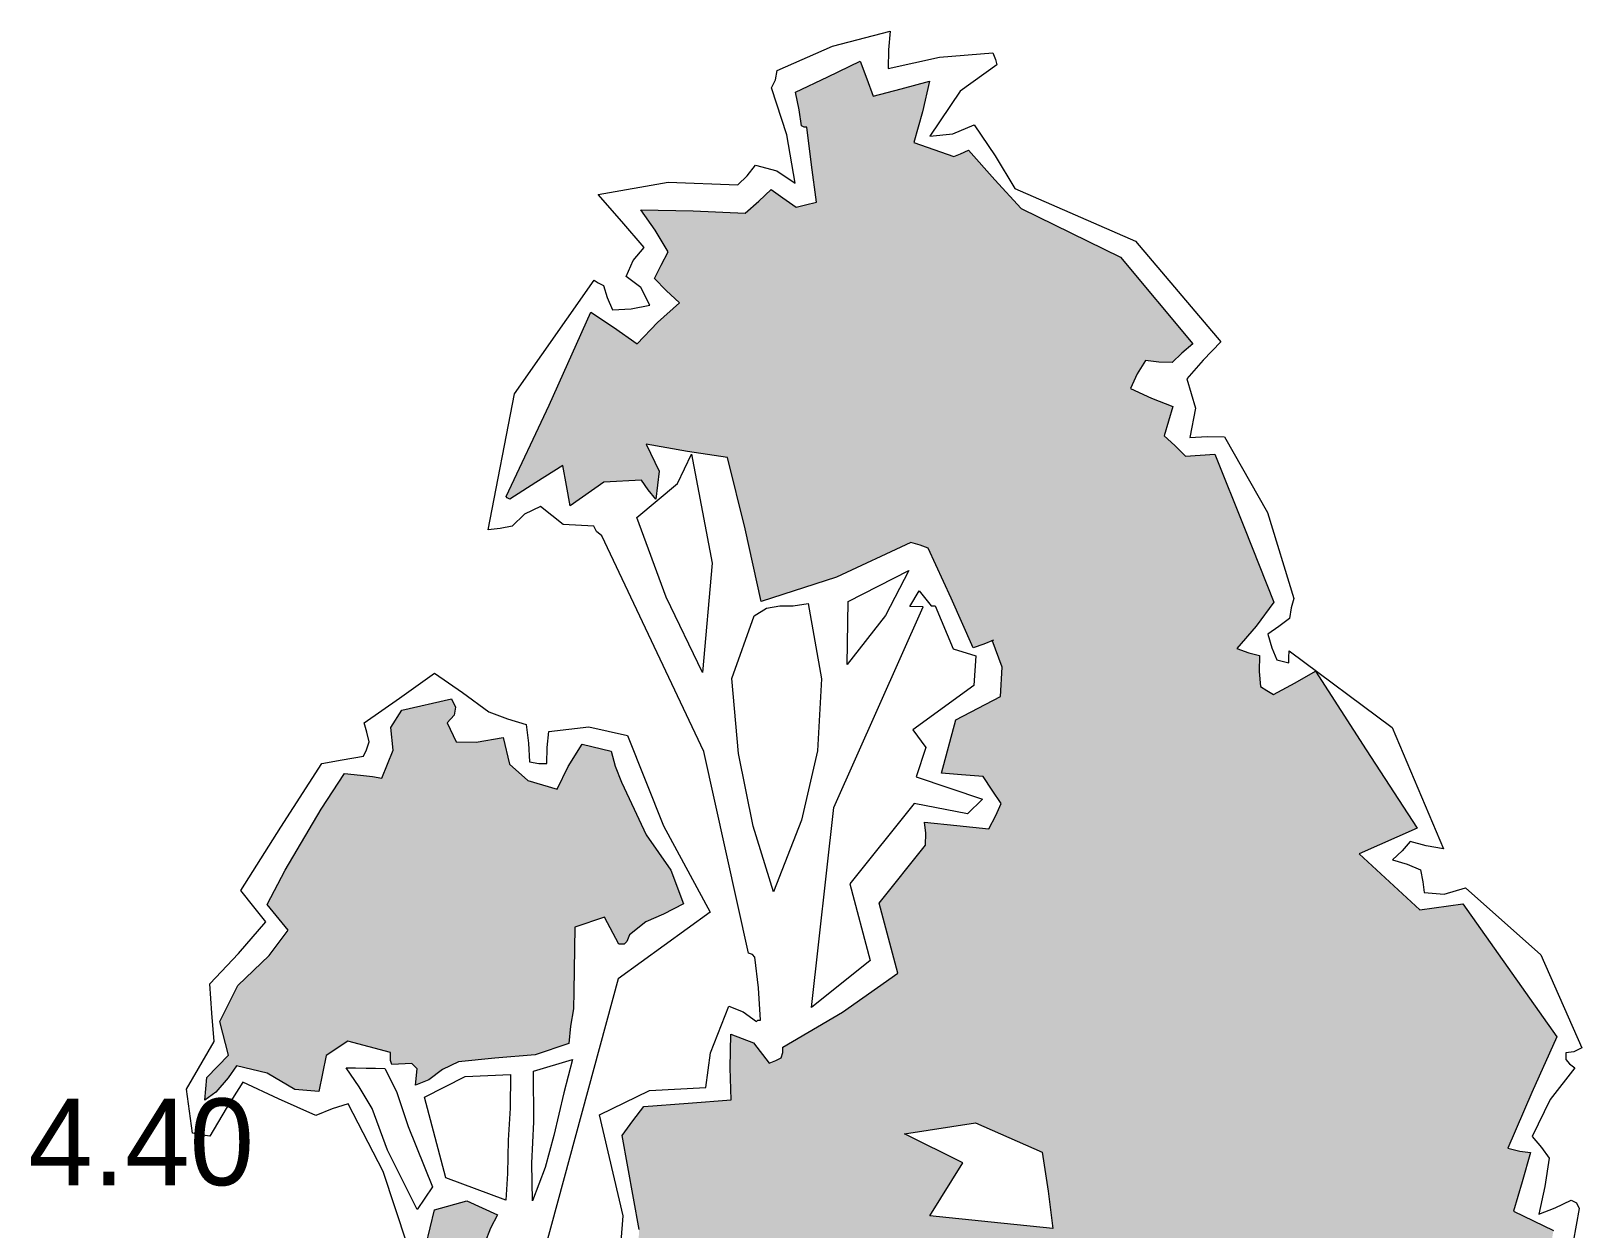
# Model space of a CAD drawing. Extents: x 9483 to 67306, y -5730 to 5191.
# Drawn here: x 23257 to 23614.7, y -224.7 to 51.7 of the extents above; entities that cross this region are included whole.
import ezdxf

# ---------------------------------------------------------------- set-up
doc = ezdxf.new("R2010")
doc.units = 0
doc.header["$MEASUREMENT"] = 0
doc.layers.get('0').update_dxf_attribs({"linetype": 'CONTINUOUS'})
for name, color, linetype in [('duvar', 3, 'CONTINUOUS'), ('yazı', 6, 'CONTINUOUS'), ('ölçü', 5, 'CONTINUOUS')]:
    doc.layers.add(name, color=color, linetype=linetype)

msp = doc.modelspace()

# ---------------------------------------------------------------- hatches: boundary and pattern name
at = {"layer": 'yazı'}
h = msp.add_hatch(color=256, dxfattribs=at)
h.set_gradient(color1=(38, 153, 0), color2=(228, 255, 219), one_color=1, tint=0.93, name='CYLINDER')
h.paths.add_polyline_path([(23563.30154, -138.14836), (23576.67837, -132.2083), (23564.95601, -114.10037), (23553.23365, -95.99245), (23548.55642, -98.6889), (23543.5706, -101.37998), (23542.04384, -100.42729), (23540.51708, -99.47461), (23540.26775, -96.0748), (23540.33239, -92.3718), (23537.87449, -91.71154), (23535.11339, -90.73731), (23539.52513, -85.5668), (23543.63368, -80.08231), (23536.8325, -62.98632), (23530.03132, -45.89032), (23526.63151, -46.13966), (23523.23171, -46.38899), (23520.80613, -43.87723), (23518.37516, -41.67405), (23519.36016, -38.29579), (23520.34516, -34.91753), (23515.44014, -32.97984), (23510.5405, -30.73357), (23512.14267, -27.36608), (23514.04804, -24.31257), (23517.12849, -24.67501), (23520.21433, -24.72888), (23522.41212, -22.60649), (23524.91849, -20.4895), (23508.29111, -0.44389), (23485.33585, 10.76052), (23479.27729, 17.34851), (23473.22411, 24.24508), (23471.35645, 23.35164), (23469.80276, 22.76141), (23465.20094, 24.38512), (23460.59911, 26.00884), (23462.5745, 33.07395), (23464.2413, 40.14444), (23457.72873, 38.40605), (23451.21615, 36.66766), (23449.74325, 40.70618), (23448.27036, 44.7447), (23440.79971, 41.17097), (23433.32906, 37.59724), (23434.18479, 33.56949), (23434.73732, 29.85571), (23435.3491, 29.53636), (23435.96627, 29.52558), (23437.04979, 20.86369), (23438.13331, 12.2018), (23435.65386, 11.62772), (23433.483, 11.04826), (23430.43487, 13.26221), (23427.68994, 15.16219), (23424.8642, 12.43341), (23421.72989, 9.71002), (23409.70051, 10.22867), (23397.66574, 10.43874), (23400.97937, 5.75074), (23403.97902, 0.75953), (23402.38224, -2.29937), (23400.78546, -5.35828), (23403.51424, -8.18401), (23406.5516, -11.01513), (23401.53346, -15.5577), (23396.81852, -20.41425), (23391.32865, -16.61429), (23386.14198, -13.1283), (23376.50742, -34.56757), (23366.56966, -55.69288), (23366.87286, -56.00685), (23367.48464, -56.3262), (23373.41776, -52.41696), (23379.65945, -48.51309), (23380.50441, -53.15801), (23381.34937, -57.80293), (23389.16091, -52.38308), (23397.81203, -51.91673), (23399.31725, -54.10374), (23401.13105, -56.29615), (23401.86133, -49.82666), (23398.88322, -43.60112), (23408.42238, -45.31102), (23417.65835, -46.70694), (23421.69305, -63.13729), (23425.41377, -79.87084), (23442.7968, -74.30938), (23459.91434, -66.27387), (23462.06366, -66.92874), (23463.90439, -67.57823), (23469.2596, -79.09278), (23474.30623, -90.60195), (23476.79106, -89.71929), (23478.70191, -88.93954), (23481.01966, -95.04062), (23480.59258, -101.82408), (23470.31236, -107.20084), (23467.01107, -119.49033), (23471.63444, -119.87971), (23476.56639, -120.27447), (23478.67262, -123.39801), (23480.77884, -126.52156), (23479.49603, -129.27726), (23477.89924, -132.33617), (23470.50401, -131.58973), (23463.10877, -130.84329), (23463.37426, -133.31735), (23463.32578, -136.0946), (23452.59694, -149.48915), (23456.9456, -165.6163), (23444.13208, -174.65298), (23430.40896, -182.74774), (23430.38742, -183.98207), (23430.05729, -185.21102), (23428.81218, -185.80664), (23427.25849, -186.39688), (23423.63628, -181.70349), (23418.42267, -179.76042), (23418.28801, -187.47501), (23418.46732, -194.88641), (23408.57648, -195.6398), (23398.37706, -196.3878), (23395.84914, -199.73913), (23393.32122, -203.09046), (23397.26435, -224.76673), (23396.25936, -246.97399), (23391.92303, -247.82433), (23387.89528, -248.68006), (23384.00219, -241.8212), (23380.4123, -235.2763), (23374.24063, -235.16858), (23368.06895, -235.06085), (23365.04236, -231.61256), (23361.71258, -227.85031), (23363.00616, -224.47743), (23364.60294, -221.41853), (23357.55938, -218.2088), (23350.11567, -220.23962), (23348.11873, -228.53906), (23343.97248, -236.18363), (23332.83115, -237.84123), (23321.70597, -238.57307), (23319.63207, -233.59802), (23316.61625, -229.53257), (23311.3434, -230.98392), (23306.07593, -232.12669), (23304.06822, -241.0433), (23302.37449, -249.65671), (23281.60242, -254.85034), (23268.96282, -271.60699), (23274.869, -269.24066), (23280.46121, -267.17753), (23281.96643, -269.36455), (23283.15767, -271.85476), (23282.22115, -272.45577), (23281.27924, -273.36536), (23281.22537, -276.4512), (23281.48009, -279.54243), (23285.15078, -281.45856), (23288.5075, -283.6779), (23284.3828, -290.08814), (23279.94412, -296.80157), (23281.07073, -302.99479), (23281.88876, -309.18263), (23287.07543, -312.66862), (23291.95891, -315.84064), (23293.53953, -313.70748), (23295.12554, -311.26574), (23301.83359, -316.013), (23306.9664, -322.58483), (23304.79015, -323.47287), (23302.91711, -324.67489), (23306.82097, -330.91659), (23313.5344, -335.35526), (23327.91778, -324.8026), (23339.76246, -318.21844), (23344.70901, -300.09279), (23354.252, -283.89944), (23360.71072, -285.24689), (23366.82853, -288.44046), (23359.84039, -299.73956), (23355.60257, -312.63005), (23357.1024, -315.12565), (23357.97968, -317.91907), (23357.04315, -318.52008), (23355.79266, -319.42428), (23356.37212, -321.59514), (23357.88272, -323.47357), (23353.15701, -328.94729), (23349.34628, -335.05433), (23353.65568, -335.7469), (23357.98662, -335.20514), (23362.75699, -344.85742), (23370.64012, -353.02065), (23392.15863, -340.43179), (23415.95728, -338.68645), (23413.64638, -347.28909), (23411.64406, -355.89712), (23417.52331, -355.07371), (23423.70576, -354.56427), (23425.47108, -359.53392), (23427.23101, -364.81217), (23428.76855, -365.14768), (23429.99211, -365.7864), (23437.40889, -365.2985), (23444.51709, -364.80522), (23452.0039, -360.30573), (23456.96278, -359.15758), (23456.20401, -349.57532), (23457.55146, -343.11661), (23457.64303, -337.87069), (23453.40903, -332.85794), (23464.58269, -329.34884), (23475.44775, -325.83436), (23482.7622, -331.20955), (23489.76806, -336.57936), (23493.51954, -333.86675), (23497.27102, -331.15413), (23497.95821, -327.15331), (23498.65079, -322.84391), (23502.93864, -324.77082), (23507.23188, -326.38915), (23514.43704, -320.34136), (23521.32822, -314.59677), (23530.61805, -312.90686), (23539.5993, -311.21156), (23540.71514, -318.02195), (23541.52777, -324.51837), (23545.24694, -323.65725), (23548.97149, -322.48755), (23549.65868, -318.48674), (23550.34587, -314.48592), (23554.07042, -313.31622), (23557.80036, -311.83794), (23546.82444, -286.33477), (23526.16931, -267.14489), (23533.04433, -262.32605), (23539.61077, -257.50182), (23539.93013, -256.89004), (23539.93552, -256.58146), (23536.25406, -255.28249), (23532.25863, -254.28671), (23541.06595, -244.87143), (23549.86789, -235.76474), (23559.98113, -239.95408), (23570.09437, -244.14342), (23572.14134, -250.66138), (23574.1937, -256.87076), (23578.18375, -258.17512), (23582.17918, -259.17089), (23591.30586, -249.14383), (23604.99666, -242.90057), (23606.69578, -233.97857), (23608.08632, -225.05119), (23603.49527, -222.81031), (23598.90421, -220.56942), (23600.87422, -213.8129), (23602.84422, -207.05637), (23600.38093, -206.7047), (23597.61445, -206.03906), (23603.0866, -193.1701), (23608.86734, -180.30654), (23587.17717, -149.67751), (23577.27556, -151.04807)])
h.paths.add_polyline_path([(23490.17882, -206.94186), (23491.56554, -215.91772), (23492.64905, -224.57961), (23478.47574, -223.09751), (23464.30244, -221.6154), (23471.9239, -209.40132), (23458.45933, -202.68406), (23474.86275, -200.19228)], flags=16)
h = msp.add_hatch(color=256, dxfattribs=at)
h.set_gradient(color1=(38, 153, 0), color2=(228, 255, 219), one_color=1, tint=0.93, name='CYLINDER')
h.paths.add_polyline_path([(23382.42992, -155.05529), (23389.26185, -152.70512), (23392.54855, -158.93605), (23393.78288, -158.95759), (23394.41082, -158.3512), (23395.05492, -156.81905), (23398.81179, -153.79785), (23402.8557, -152.01637), (23407.52755, -149.6285), (23404.57637, -141.86004), (23398.85332, -133.73452), (23394.98716, -125.33273), (23393.2003, -121.59741), (23391.72201, -117.86747), (23390.85551, -114.45689), (23384.0936, -112.79547), (23380.9162, -117.98753), (23378.35596, -123.19037), (23371.59943, -121.22037), (23367.3439, -117.44195), (23365.9087, -111.24334), (23359.71548, -112.36995), (23355.08673, -112.28916), (23353.00205, -107.93128), (23354.57729, -106.10671), (23354.91819, -104.26059), (23354.02475, -102.39293), (23342.55868, -104.97089), (23340.01998, -108.93939), (23340.54558, -114.19609), (23337.9638, -120.63325), (23335.8091, -120.28697), (23333.03723, -119.9299), (23329.33961, -119.55668), (23323.94826, -127.79688), (23315.67731, -141.85169), (23311.52567, -149.80484), (23316.36067, -155.75412), (23311.93816, -161.5418), (23304.71685, -168.51534), (23300.55983, -176.77708), (23302.58525, -184.52938), (23297.55635, -189.68912), (23297.15619, -194.92966), (23299.65718, -193.12125), (23302.49369, -189.7753), (23304.39367, -187.03037), (23311.46416, -188.69717), (23317.87978, -192.51329), (23323.42891, -192.91883), (23325.11726, -184.614), (23330.11385, -181.30576), (23339.94544, -183.94679), (23339.91312, -185.79829), (23340.20554, -186.72943), (23344.83969, -186.50164), (23346.05248, -187.75752), (23345.67926, -191.45514), (23348.78664, -190.27467), (23351.91557, -187.85986), (23355.65089, -186.073), (23363.99881, -185.29268), (23373.27248, -184.52852), (23381.03556, -181.88592), (23381.41416, -177.87972), (23382.10135, -173.8789), (23382.17138, -169.86731)])

# ---------------------------------------------------------------- linework, layer by layer
at = {"color": 27, "lineweight": 0}
for p, q in [((23406.13302, -52.67933), (23409.33736, -45.94435)), ((23409.33736, -45.94435), (23414.14699, -71.0312)), ((23396.73546, -60.54091), (23406.13302, -52.67933)), ((23403.5151, -78.87124), (23396.73546, -60.54091)), ((23414.14699, -71.0312), (23411.85381, -96.30275)), ((23445.4771, -79.91237), (23459.49265, -72.74874)), ((23459.49265, -72.74874), (23454.06359, -83.14903)), ((23459.6558, -81.08589), (23461.88052, -77.42059)), ((23461.88052, -77.42059), (23464.59853, -80.86349)), ((23411.85381, -96.30275), (23403.5151, -78.87124)), ((23423.8116, -83.23833), (23426.62118, -81.4353)), ((23426.62118, -81.4353), (23429.71779, -80.872)), ((23429.71779, -80.872), (23432.80362, -80.92586)), ((23432.80362, -80.92586), (23436.20882, -80.36795)), ((23436.20882, -80.36795), (23439.3016, -97.70789)), ((23442.17894, -127.39118), (23462.74164, -81.13976)), ((23445.22395, -94.41581), (23445.4771, -79.91237)), ((23462.74164, -81.13976), (23459.6558, -81.08589)), ((23464.59853, -80.86349), (23465.52428, -80.87965)), ((23465.52428, -80.87965), (23469.67209, -90.82974)), ((23418.6211, -97.65559), (23423.8116, -83.23833)), ((23454.06359, -83.14903), (23445.22395, -94.41581)), ((23481.01966, -95.04062), (23478.65872, -88.82586)), ((23469.67209, -90.82974), (23474.89108, -92.46423)), ((23474.89108, -92.46423), (23474.464, -99.24768)), ((23480.59258, -101.82408), (23481.01966, -95.04062)), ((23420.17097, -114.9686), (23418.6211, -97.65559)), ((23439.3016, -97.70789), (23438.39357, -114.36064)), ((23474.464, -99.24768), (23460.39459, -109.49715)), ((23342.55868, -104.97089), (23354.02475, -102.39293)), ((23354.02475, -102.39293), (23354.91819, -104.26059)), ((23470.31236, -107.20084), (23480.59258, -101.82408)), ((23340.01998, -108.93939), (23342.55868, -104.97089)), ((23354.57729, -106.10671), (23353.00205, -107.93128)), ((23354.91819, -104.26059), (23354.57729, -106.10671)), ((23467.01107, -119.49033), (23470.31236, -107.20084)), ((23340.54558, -114.19609), (23340.01998, -108.93939)), ((23353.00205, -107.93128), (23355.08673, -112.28916)), ((23460.39459, -109.49715), (23463.4104, -113.5626)), ((23337.9638, -120.63325), (23340.54558, -114.19609)), ((23355.08673, -112.28916), (23359.71548, -112.36995)), ((23359.71548, -112.36995), (23365.9087, -111.24334)), ((23365.9087, -111.24334), (23367.3439, -117.44195)), ((23380.9162, -117.98753), (23384.0936, -112.79547)), ((23384.0936, -112.79547), (23390.85551, -114.45689)), ((23438.39357, -114.36064), (23434.71906, -130.34775)), ((23463.4104, -113.5626), (23461.13182, -120.31374)), ((23367.3439, -117.44195), (23371.59943, -121.22037)), ((23378.35596, -123.19037), (23380.9162, -117.98753)), ((23390.85551, -114.45689), (23391.72201, -117.86747)), ((23391.72201, -117.86747), (23393.2003, -121.59741)), ((23423.58311, -131.69676), (23420.17097, -114.9686)), ((23323.94826, -127.79688), (23329.33961, -119.55668)), ((23329.33961, -119.55668), (23333.03723, -119.9299)), ((23333.03723, -119.9299), (23335.8091, -120.28697)), ((23335.8091, -120.28697), (23337.9638, -120.63325)), ((23371.59943, -121.22037), (23378.35596, -123.19037)), ((23393.2003, -121.59741), (23394.98716, -125.33273)), ((23471.63444, -119.87971), (23467.01107, -119.49033)), ((23476.56639, -120.27447), (23471.63444, -119.87971)), ((23478.67262, -123.39801), (23476.56639, -120.27447)), ((23315.67731, -141.85169), (23323.94826, -127.79688)), ((23394.98716, -125.33273), (23398.85332, -133.73452)), ((23437.05081, -173.60334), (23442.17894, -127.39118)), ((23428.25652, -146.90354), (23423.58311, -131.69676)), ((23434.71906, -130.34775), (23428.25652, -146.90354)), ((23398.85332, -133.73452), (23404.57637, -141.86004)), ((23311.52567, -149.80484), (23315.67731, -141.85169)), ((23404.57637, -141.86004), (23407.52755, -149.6285)), ((23445.8835, -145.05048), (23450.51382, -162.72594)), ((23316.36067, -155.75412), (23311.52567, -149.80484)), ((23407.52755, -149.6285), (23402.8557, -152.01637)), ((23389.26185, -152.70512), (23382.42992, -155.05529)), ((23392.54855, -158.93605), (23389.26185, -152.70512)), ((23402.8557, -152.01637), (23398.81179, -153.79785)), ((23311.93816, -161.5418), (23316.36067, -155.75412)), ((23382.42992, -155.05529), (23382.17138, -169.86731)), ((23395.05492, -156.81905), (23394.41082, -158.3512)), ((23398.81179, -153.79785), (23395.05492, -156.81905)), ((23393.78288, -158.95759), (23392.54855, -158.93605)), ((23394.41082, -158.3512), (23393.78288, -158.95759)), ((23304.71685, -168.51534), (23311.93816, -161.5418)), ((23450.51382, -162.72594), (23437.05081, -173.60334)), ((23300.55983, -176.77708), (23304.71685, -168.51534)), ((23382.17138, -169.86731), (23382.10135, -173.8789)), ((23382.10135, -173.8789), (23381.41416, -177.87972)), ((23430.40896, -182.74774), (23444.13208, -174.65298)), ((23302.58525, -184.52938), (23300.55983, -176.77708)), ((23381.41416, -177.87972), (23381.03556, -181.88592)), ((23330.11385, -181.30576), (23325.11726, -184.614)), ((23339.94544, -183.94679), (23330.11385, -181.30576)), ((23381.03556, -181.88592), (23373.27248, -184.52852)), ((23418.28801, -187.47501), (23418.42267, -179.76042)), ((23418.42267, -179.76042), (23423.63628, -181.70349)), ((23423.63628, -181.70349), (23427.25849, -186.39688)), ((23297.55635, -189.68912), (23302.58525, -184.52938)), ((23325.11726, -184.614), (23323.42891, -192.91883)), ((23339.91312, -185.79829), (23339.92928, -184.87254)), ((23340.20554, -186.72943), (23339.91312, -185.79829)), ((23339.92928, -184.87254), (23339.94544, -183.94679)), ((23363.99881, -185.29268), (23355.65089, -186.073)), ((23373.27248, -184.52852), (23363.99881, -185.29268)), ((23372.89926, -188.22614), (23381.89667, -185.60509)), ((23381.89667, -185.60509), (23379.91051, -193.28736)), ((23427.25849, -186.39688), (23428.81218, -185.80664)), ((23428.81218, -185.80664), (23430.05729, -185.21102)), ((23430.05729, -185.21102), (23430.38742, -183.98207)), ((23430.38742, -183.98207), (23430.40896, -182.74774)), ((23304.39367, -187.03037), (23302.49369, -189.7753)), ((23311.46416, -188.69717), (23304.39367, -187.03037)), ((23317.87978, -192.51329), (23311.46416, -188.69717)), ((23329.69754, -187.47205), (23331.85762, -187.50975)), ((23332.70796, -191.84608), (23329.69754, -187.47205)), ((23331.85762, -187.50975), (23334.32629, -187.55284)), ((23334.32629, -187.55284), (23336.48638, -187.59055)), ((23336.48638, -187.59055), (23338.64647, -187.62825)), ((23338.64647, -187.62825), (23341.33215, -192.92265)), ((23344.83969, -186.50164), (23340.20554, -186.72943)), ((23346.05248, -187.75752), (23344.83969, -186.50164)), ((23345.67926, -191.45514), (23346.05248, -187.75752)), ((23347.79087, -194.2701), (23357.13456, -189.49435)), ((23351.91557, -187.85986), (23348.78664, -190.27467)), ((23355.65089, -186.073), (23351.91557, -187.85986)), ((23357.13456, -189.49435), (23367.63718, -189.06032)), ((23367.63718, -189.06032), (23367.50252, -196.77491)), ((23373.00317, -199.95771), (23372.89926, -188.22614)), ((23418.46732, -194.88641), (23418.28801, -187.47501)), ((23297.15619, -194.92966), (23297.55635, -189.68912)), ((23299.65718, -193.12125), (23297.15619, -194.92966)), ((23302.49369, -189.7753), (23299.65718, -193.12125)), ((23323.42891, -192.91883), (23317.87978, -192.51329)), ((23335.70762, -196.83729), (23332.70796, -191.84608)), ((23341.33215, -192.92265), (23343.96936, -200.99431)), ((23348.78664, -190.27467), (23345.67926, -191.45514)), ((23352.71361, -212.8767), (23347.79087, -194.2701)), ((23379.91051, -193.28736), (23377.57806, -203.12434)), ((23395.84914, -199.73913), (23398.37706, -196.3878)), ((23398.37706, -196.3878), (23408.57648, -195.6398)), ((23408.57648, -195.6398), (23418.46732, -194.88641)), ((23339.24365, -206.46802), (23335.70762, -196.83729)), ((23367.50252, -196.77491), (23367.06467, -204.17554)), ((23372.52761, -209.51842), (23373.00317, -199.95771)), ((23393.32122, -203.09046), (23395.84914, -199.73913)), ((23343.96936, -200.99431), (23349.59007, -214.98292)), ((23377.57806, -203.12434), (23375.59729, -210.49803)), ((23397.26435, -224.76673), (23393.32122, -203.09046)), ((23346.10408, -220.16959), (23339.24365, -206.46802)), ((23367.06467, -204.17554), (23366.93001, -211.89013)), ((23372.68537, -218.16415), (23372.52761, -209.51842)), ((23375.59729, -210.49803), (23372.68537, -218.16415)), ((23366.5137, -218.05642), (23352.71361, -212.8767)), ((23366.93001, -211.89013), (23366.5137, -218.05642)), ((23349.59007, -214.98292), (23346.10408, -220.16959)), ((23348.11873, -228.53906), (23350.11567, -220.23962)), ((23350.11567, -220.23962), (23357.55938, -218.2088)), ((23357.55938, -218.2088), (23364.60294, -221.41853)), ((23364.60294, -221.41853), (23363.00616, -224.47743)), ((23363.00616, -224.47743), (23361.71258, -227.85031))]:
    msp.add_line(p, q, dxfattribs=at)
at = {"layer": 'duvar', "color": 27, "lineweight": 0}
for p, q in [((23441.84935, 48.25224), (23455.18309, 51.72363)), ((23455.18309, 51.72363), (23454.79909, 47.40884)), ((23429.09507, 42.60999), (23441.84935, 48.25224)), ((23454.79909, 47.40884), (23454.72368, 43.08867)), ((23466.49834, 45.66124), (23478.86324, 46.68013)), ((23478.86324, 46.68013), (23479.45348, 45.12643)), ((23440.79971, 41.17097), (23448.27036, 44.7447)), ((23448.27036, 44.7447), (23449.74325, 40.70618)), ((23454.72368, 43.08867), (23466.49834, 45.66124)), ((23479.74052, 43.88671), (23471.30103, 37.86047)), ((23479.45348, 45.12643), (23479.74052, 43.88671)), ((23427.79071, 38.61994), (23428.74878, 40.45529)), ((23428.74878, 40.45529), (23429.09507, 42.60999)), ((23433.32906, 37.59724), (23440.79971, 41.17097)), ((23449.74325, 40.70618), (23451.21615, 36.66766)), ((23457.72873, 38.40605), (23464.2413, 40.14444)), ((23464.2413, 40.14444), (23462.5745, 33.07395)), ((23431.3052, 27.75488), (23427.79071, 38.61994)), ((23434.18479, 33.56949), (23433.32906, 37.59724)), ((23451.21615, 36.66766), (23457.72873, 38.40605)), ((23471.30103, 37.86047), (23464.32905, 27.48712)), ((23434.73732, 29.85571), (23434.18479, 33.56949)), ((23462.5745, 33.07395), (23460.59911, 26.00884)), ((23435.3491, 29.53636), (23434.73732, 29.85571)), ((23435.96627, 29.52558), (23435.3491, 29.53636)), ((23437.04979, 20.86369), (23435.96627, 29.52558)), ((23469.58574, 28.01272), (23474.56079, 30.08662)), ((23474.56079, 30.08662), (23479.37424, 22.90302)), ((23433.27137, 16.60815), (23431.3052, 27.75488)), ((23460.59911, 26.00884), (23465.20094, 24.38512)), ((23464.32905, 27.48712), (23469.58574, 28.01272)), ((23465.20094, 24.38512), (23469.80276, 22.76141)), ((23469.80276, 22.76141), (23471.35645, 23.35164)), ((23471.35645, 23.35164), (23473.22411, 24.24508)), ((23473.22411, 24.24508), (23479.27729, 17.34851)), ((23479.37424, 22.90302), (23483.87373, 15.41621)), ((23419.9915, 16.2226), (23422.18929, 18.34498)), ((23422.18929, 18.34498), (23424.08388, 20.78133)), ((23424.08388, 20.78133), (23428.99968, 19.46082)), ((23428.99968, 19.46082), (23433.27137, 16.60815)), ((23438.13331, 12.2018), (23437.04979, 20.86369)), ((23387.85031, 14.00553), (23403.95053, 16.81127)), ((23403.95053, 16.81127), (23419.9915, 16.2226)), ((23424.8642, 12.43341), (23427.68994, 15.16219)), ((23427.68994, 15.16219), (23430.43487, 13.26221)), ((23479.27729, 17.34851), (23485.33585, 10.76052)), ((23483.87373, 15.41621), (23511.75017, 3.19987)), ((23393.29709, 7.7369), (23387.85031, 14.00553)), ((23421.72989, 9.71002), (23424.8642, 12.43341)), ((23430.43487, 13.26221), (23433.483, 11.04826)), ((23433.483, 11.04826), (23435.65386, 11.62772)), ((23435.65386, 11.62772), (23438.13331, 12.2018)), ((23485.33585, 10.76052), (23508.29111, -0.44389)), ((23398.44067, 1.78224), (23393.29709, 7.7369)), ((23397.66574, 10.43874), (23409.70051, 10.22867)), ((23400.97937, 5.75074), (23397.66574, 10.43874)), ((23409.70051, 10.22867), (23421.72989, 9.71002)), ((23403.97902, 0.75953), (23400.97937, 5.75074)), ((23395.91814, -1.26051), (23398.44067, 1.78224)), ((23402.38224, -2.29937), (23403.97902, 0.75953)), ((23511.75017, 3.19987), (23531.40953, -19.98544)), ((23394.31059, -4.93658), (23395.91814, -1.26051)), ((23400.78546, -5.35828), (23402.38224, -2.29937)), ((23508.29111, -0.44389), (23524.91849, -20.4895)), ((23368.52733, -31.95886), (23386.88842, -5.73306)), ((23386.88842, -5.73306), (23387.80339, -6.36639)), ((23387.80339, -6.36639), (23389.02696, -7.0051)), ((23389.02696, -7.0051), (23389.90423, -9.79851)), ((23397.66192, -7.4645), (23394.31059, -4.93658)), ((23403.51424, -8.18401), (23400.78546, -5.35828)), ((23389.90423, -9.79851), (23391.09009, -12.59731)), ((23399.75198, -11.5138), (23397.66192, -7.4645)), ((23406.5516, -11.01513), (23403.51424, -8.18401)), ((23376.50742, -34.56757), (23386.14198, -13.1283)), ((23386.14198, -13.1283), (23391.32865, -16.61429)), ((23391.09009, -12.59731), (23395.41565, -12.36414)), ((23395.41565, -12.36414), (23399.75198, -11.5138)), ((23401.53346, -15.5577), (23406.5516, -11.01513)), ((23391.32865, -16.61429), (23396.81852, -20.41425)), ((23396.81852, -20.41425), (23401.53346, -15.5577)), ((23524.91849, -20.4895), (23522.41212, -22.60649)), ((23531.40953, -19.98544), (23527.32253, -24.23559)), ((23514.04804, -24.31257), (23512.14267, -27.36608)), ((23517.12849, -24.67501), (23514.04804, -24.31257)), ((23520.21433, -24.72888), (23517.12849, -24.67501)), ((23522.41212, -22.60649), (23520.21433, -24.72888)), ((23527.32253, -24.23559), (23523.54411, -28.49113)), ((23512.14267, -27.36608), (23510.5405, -30.73357)), ((23523.54411, -28.49113), (23525.5857, -35.31768)), ((23362.42341, -63.33745), (23368.52733, -31.95886)), ((23510.5405, -30.73357), (23515.44014, -32.97984)), ((23366.56966, -55.69288), (23376.50742, -34.56757)), ((23515.44014, -32.97984), (23520.34516, -34.91753)), ((23520.34516, -34.91753), (23519.36016, -38.29579)), ((23525.5857, -35.31768), (23524.23287, -42.08498)), ((23519.36016, -38.29579), (23518.37516, -41.67405)), ((23518.37516, -41.67405), (23520.80613, -43.87723)), ((23524.23287, -42.08498), (23528.24984, -41.84642)), ((23528.24984, -41.84642), (23532.26143, -41.91644)), ((23532.26143, -41.91644), (23542.14306, -59.37488)), ((23398.88322, -43.60112), (23401.86133, -49.82666)), ((23408.42238, -45.31102), (23398.88322, -43.60112)), ((23417.65835, -46.70694), (23408.42238, -45.31102)), ((23520.80613, -43.87723), (23523.23171, -46.38899)), ((23523.23171, -46.38899), (23526.63151, -46.13966)), ((23526.63151, -46.13966), (23530.03132, -45.89032)), ((23530.03132, -45.89032), (23536.8325, -62.98632)), ((23379.65945, -48.51309), (23373.41776, -52.41696)), ((23380.50441, -53.15801), (23379.65945, -48.51309)), ((23401.86133, -49.82666), (23401.13105, -56.29615)), ((23421.69305, -63.13729), (23417.65835, -46.70694)), ((23373.41776, -52.41696), (23367.48464, -56.3262)), ((23381.34937, -57.80293), (23380.50441, -53.15801)), ((23389.16091, -52.38308), (23381.34937, -57.80293)), ((23397.81203, -51.91673), (23389.16091, -52.38308)), ((23399.31725, -54.10374), (23397.81203, -51.91673)), ((23366.87286, -56.00685), (23366.56966, -55.69288)), ((23367.48464, -56.3262), (23366.87286, -56.00685)), ((23401.13105, -56.29615), (23399.31725, -54.10374)), ((23370.81981, -59.77988), (23367.99408, -62.50865)), ((23374.55514, -57.99301), (23370.81981, -59.77988)), ((23379.73104, -62.09617), (23374.55514, -57.99301)), ((23542.14306, -59.37488), (23548.27859, -79.23735)), ((23365.20606, -63.07734), (23362.42341, -63.33745)), ((23367.99408, -62.50865), (23365.20606, -63.07734)), ((23386.82308, -62.52864), (23379.73104, -62.09617)), ((23387.4187, -63.77374), (23386.82308, -62.52864)), ((23388.63688, -64.72104), (23387.4187, -63.77374)), ((23425.41377, -79.87084), (23421.69305, -63.13729)), ((23536.8325, -62.98632), (23543.63368, -80.08231)), ((23412.15318, -114.51997), (23388.63688, -64.72104)), ((23459.91434, -66.27387), (23442.7968, -74.30938)), ((23462.06366, -66.92874), (23459.91434, -66.27387)), ((23463.90439, -67.57823), (23462.06366, -66.92874)), ((23469.2596, -79.09278), (23463.90439, -67.57823)), ((23442.7968, -74.30938), (23425.41377, -79.87084)), ((23474.30623, -90.60195), (23469.2596, -79.09278)), ((23543.63368, -80.08231), (23539.52513, -85.5668)), ((23547.62372, -81.38667), (23547.27205, -83.84995)), ((23548.27859, -79.23735), (23547.62372, -81.38667)), ((23539.52513, -85.5668), (23535.11339, -90.73731)), ((23544.77106, -85.65836), (23542.27007, -87.46678)), ((23547.27205, -83.84995), (23544.77106, -85.65836)), ((23478.9673, -88.83124), (23476.79106, -89.71929)), ((23542.27007, -87.46678), (23543.14196, -90.56877)), ((23476.79106, -89.71929), (23474.30623, -90.60195)), ((23535.11339, -90.73731), (23537.87449, -91.71154)), ((23537.87449, -91.71154), (23540.33239, -92.3718)), ((23540.33239, -92.3718), (23540.26775, -96.0748)), ((23543.14196, -90.56877), (23544.32782, -93.36757)), ((23547.0943, -94.03322), (23547.11584, -92.79888)), ((23547.11584, -92.79888), (23547.14277, -91.25596)), ((23547.14277, -91.25596), (23570.91067, -108.95679)), ((23341.98999, -102.18286), (23350.11551, -96.45982)), ((23350.11551, -96.45982), (23356.52036, -100.8931)), ((23540.26775, -96.0748), (23540.51708, -99.47461)), ((23544.32782, -93.36757), (23545.55676, -93.6977)), ((23545.55676, -93.6977), (23547.0943, -94.03322)), ((23548.55642, -98.6889), (23553.23365, -95.99245)), ((23553.23365, -95.99245), (23564.95601, -114.10037)), ((23540.51708, -99.47461), (23542.04384, -100.42729)), ((23543.5706, -101.37998), (23548.55642, -98.6889)), ((23333.86447, -107.90591), (23341.98999, -102.18286)), ((23356.52036, -100.8931), (23362.61662, -105.321)), ((23542.04384, -100.42729), (23543.5706, -101.37998)), ((23362.61662, -105.321), (23366.90986, -106.93933)), ((23366.90986, -106.93933), (23371.20849, -108.24907)), ((23334.44393, -110.07677), (23333.86447, -107.90591)), ((23335.02339, -112.24763), (23334.44393, -110.07677)), ((23371.20849, -108.24907), (23371.75025, -112.58002)), ((23376.05426, -113.58118), (23376.42748, -109.88356)), ((23376.42748, -109.88356), (23385.70654, -108.81082)), ((23385.70654, -108.81082), (23394.62315, -110.81852)), ((23394.62315, -110.81852), (23402.90261, -131.64445)), ((23570.91067, -108.95679), (23582.76925, -136.94478)), ((23333.72981, -115.6205), (23334.37391, -114.08836)), ((23334.37391, -114.08836), (23335.02339, -112.24763)), ((23371.75025, -112.58002), (23371.98342, -116.90558)), ((23375.98963, -117.28419), (23376.05426, -113.58118)), ((23564.95601, -114.10037), (23576.67837, -132.2083)), ((23314.61534, -131.95546), (23324.13139, -117.30503)), ((23324.13139, -117.30503), (23328.77631, -116.46007)), ((23328.77631, -116.46007), (23333.72981, -115.6205)), ((23371.98342, -116.90558), (23374.13812, -117.25187)), ((23374.13812, -117.25187), (23375.98963, -117.28419)), ((23422.45424, -161.00144), (23412.15318, -114.51997)), ((23461.13182, -120.31374), (23476.47483, -125.5204)), ((23480.77884, -126.52156), (23478.67262, -123.39801)), ((23460.71551, -126.48003), (23445.8835, -145.05048)), ((23473.02115, -128.85557), (23460.71551, -126.48003)), ((23476.47483, -125.5204), (23473.02115, -128.85557)), ((23479.49603, -129.27726), (23480.77884, -126.52156)), ((23305.40786, -146.61128), (23314.61534, -131.95546)), ((23402.90261, -131.64445), (23413.6669, -151.58772)), ((23463.10877, -130.84329), (23470.50401, -131.58973)), ((23463.37426, -133.31735), (23463.10877, -130.84329)), ((23470.50401, -131.58973), (23477.89924, -132.33617)), ((23477.89924, -132.33617), (23479.49603, -129.27726)), ((23576.67837, -132.2083), (23563.30154, -138.14836)), ((23463.32578, -136.0946), (23463.37426, -133.31735)), ((23575.08159, -135.26721), (23573.19238, -137.39497)), ((23578.76844, -136.25759), (23575.08159, -135.26721)), ((23452.59694, -149.48915), (23463.32578, -136.0946)), ((23563.30154, -138.14836), (23577.27556, -151.04807)), ((23573.19238, -137.39497), (23570.99459, -139.51736)), ((23582.76925, -136.94478), (23578.76844, -136.25759)), ((23570.99459, -139.51736), (23574.37285, -140.50236)), ((23574.37285, -140.50236), (23577.43715, -141.79056)), ((23577.43715, -141.79056), (23578.00584, -144.57858)), ((23308.42906, -150.36815), (23305.40786, -146.61128)), ((23578.00584, -144.57858), (23578.27133, -147.05264)), ((23582.8947, -147.44202), (23587.85897, -145.98528)), ((23587.85897, -145.98528), (23605.18432, -161.41291)), ((23456.9456, -165.6163), (23452.59694, -149.48915)), ((23577.27556, -151.04807), (23587.17717, -149.67751)), ((23578.27133, -147.05264), (23582.8947, -147.44202)), ((23587.17717, -149.67751), (23608.86734, -180.30654)), ((23311.14707, -153.81105), (23308.42906, -150.36815)), ((23413.6669, -151.58772), (23392.4085, -166.95923)), ((23304.84612, -161.10933), (23311.14707, -153.81105)), ((23298.24197, -168.09364), (23304.84612, -161.10933)), ((23423.37461, -161.32619), (23422.45424, -161.00144)), ((23423.981, -161.95413), (23423.37461, -161.32619)), ((23424.78287, -169.06771), (23423.981, -161.95413)), ((23605.18432, -161.41291), (23614.68734, -182.87755)), ((23298.74064, -174.89326), (23298.24197, -168.09364)), ((23392.4085, -166.95923), (23375.58269, -229.01845)), ((23444.13208, -174.65298), (23456.9456, -165.6163)), ((23425.27076, -176.48449), (23424.78287, -169.06771)), ((23299.2447, -181.38429), (23298.74064, -174.89326)), ((23413.7185, -183.99979), (23417.91862, -173.26938)), ((23417.91862, -173.26938), (23421.29149, -174.56297)), ((23421.29149, -174.56297), (23424.33963, -176.77692)), ((23424.33963, -176.77692), (23424.6536, -176.47372)), ((23424.6536, -176.47372), (23425.27076, -176.48449)), ((23292.87911, -192.38558), (23299.2447, -181.38429)), ((23608.86734, -180.30654), (23603.0866, -193.1701)), ((23412.65271, -192.00681), (23413.7185, -183.99979)), ((23610.94663, -184.973), (23610.93586, -185.59017)), ((23610.93586, -185.59017), (23611.84545, -186.53208)), ((23610.96279, -184.04725), (23610.94663, -184.973)), ((23612.81968, -183.77098), (23610.96279, -184.04725)), ((23614.68734, -182.87755), (23612.81968, -183.77098)), ((23613.06363, -187.47938), (23607.37984, -194.78843)), ((23611.84545, -186.53208), (23613.06363, -187.47938)), ((23294.24428, -202.59578), (23292.87911, -192.38558)), ((23305.87195, -190.7603), (23302.06122, -196.86734)), ((23314.13907, -194.60874), (23305.87195, -190.7603)), ((23388.15609, -198.37013), (23399.67603, -192.70634)), ((23399.67603, -192.70634), (23412.65271, -192.00681)), ((23322.71478, -198.46256), (23314.13907, -194.60874)), ((23330.16927, -195.81458), (23326.44472, -196.98428)), ((23338.23172, -211.3892), (23330.16927, -195.81458)), ((23603.0866, -193.1701), (23597.61445, -206.03906)), ((23607.37984, -194.78843), (23603.21744, -203.35876)), ((23302.06122, -196.86734), (23298.2451, -203.28297)), ((23326.44472, -196.98428), (23322.71478, -198.46256)), ((23393.61521, -221.61626), (23388.15609, -198.37013)), ((23458.45933, -202.68406), (23474.86275, -200.19228)), ((23474.86275, -200.19228), (23490.17882, -206.94186)), ((23296.0904, -202.93668), (23294.24428, -202.59578)), ((23298.2451, -203.28297), (23296.0904, -202.93668)), ((23471.9239, -209.40132), (23458.45933, -202.68406)), ((23603.21744, -203.35876), (23605.33443, -205.86513)), ((23490.17882, -206.94186), (23491.56554, -215.91772)), ((23597.61445, -206.03906), (23600.38093, -206.7047)), ((23600.38093, -206.7047), (23602.84422, -207.05637)), ((23602.84422, -207.05637), (23600.87422, -213.8129)), ((23605.33443, -205.86513), (23607.14285, -208.36612)), ((23464.30244, -221.6154), (23471.9239, -209.40132)), ((23607.14285, -208.36612), (23606.10398, -214.83022)), ((23343.80395, -228.15507), (23338.23172, -211.3892)), ((23600.87422, -213.8129), (23598.90421, -220.56942)), ((23491.56554, -215.91772), (23492.64905, -224.57961)), ((23606.10398, -214.83022), (23604.75653, -221.28893)), ((23608.48647, -219.81065), (23612.22179, -218.02378)), ((23612.22179, -218.02378), (23613.44536, -218.6625)), ((23391.65754, -245.35028), (23393.61521, -221.61626)), ((23478.47574, -223.09751), (23464.30244, -221.6154)), ((23598.90421, -220.56942), (23603.49527, -222.81031)), ((23604.75653, -221.28893), (23608.48647, -219.81065)), ((23614.04098, -219.9076), (23612.67198, -227.60065)), ((23613.44536, -218.6625), (23614.04098, -219.9076)), ((23492.64905, -224.57961), (23478.47574, -223.09751)), ((23603.49527, -222.81031), (23608.08632, -225.05119))]:
    msp.add_line(p, q, dxfattribs=at)

# ---------------------------------------------------------------- texts
at = {"layer": 'ölçü', "color": 5}
msp.add_text('4.40', height=20, dxfattribs=at).set_placement((23256.42343, -214.56805))

doc.saveas('drawing.dxf')
